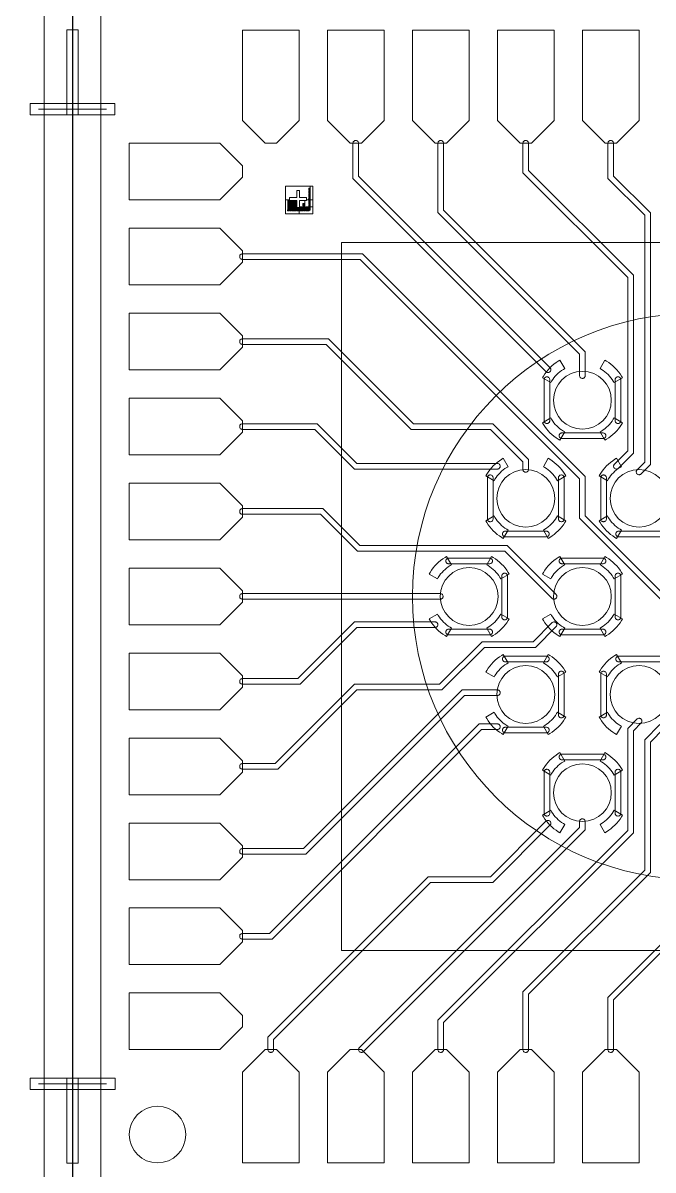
# Model space of a CAD drawing. Extents: x -17000 to 83000, y -71302 to 39000.
# Drawn here: x 43125 to 54247, y -32126 to -11875 of the extents above; entities that cross this region are included whole.
import ezdxf

# ---------------------------------------------------------------- set-up
doc = ezdxf.new("R2010")
doc.units = 0
doc.layers.get('0').update_dxf_attribs({"lineweight": 25, "true_color": 0xffffff})
for name, color, linetype, lineweight, true_color in [('Alighners', 3, 'Continuous', 5, 0x00ff00), ('Boundaries', 6, 'Continuous', 5, 0xff00ff), ('Central Electrodes', 5, 'Continuous', 5, 0x0000ff), ('Connectors', 4, 'Continuous', 5, 0x00ffff), ('Dicing', 1, 'Continuous', 25, 0xff0000), ('Reference Electrodes', 30, 'Continuous', 5, 0xff7f00)]:
    doc.layers.add(name, color=color, linetype=linetype, lineweight=lineweight, true_color=true_color)

# ---------------------------------------------------------------- blocks, each defined once
blk = doc.blocks.new('T_alignment')
at = {"layer": 'Alighners'}
for points in [[(-600, 700), (600, 700)], [(0, -600), (0, 600)]]:
    blk.add_lwpolyline(points, dxfattribs=at)
blk = doc.blocks.new('BIG_photolith_alignment1')
at = {"layer": 'Alighners'}
for points in [[(-225, -17.5), (-225, 225), (210, 225), (210, 190), (190, 190), (190, 185), (210, 185), (210, 180.5), (190, 180.5), (190, 175.5), (210, 175.5), (210, 171), (190, 171), (190, 166), (210, 166), (210, 161.5), (190, 161.5), (190, 156.5), (210, 156.5), (210, 152), (190, 152), (190, 147), (210, 147), (210, 142.5), (190, 142.5), (190, 137.5), (210, 137.5), (210, 133), (190, 133), (190, 128), (210, 128), (210, 123.5), (190, 123.5), (190, 118.5), (210, 118.5), (210, 114), (190, 114), (190, 109), (210, 109), (210, 104.5), (190, 104.5), (190, 99.5), (210, 99.5), (210, 95), (190, 95), (190, 90), (210, 90), (210, 85.5), (190, 85.5), (190, 80.5), (210, 80.5), (210, 76), (190, 76), (190, 71), (210, 71), (210, 66.5), (190, 66.5), (190, 61.5), (210, 61.5), (210, 57), (190, 57), (190, 52), (210, 52), (210, 47.5), (190, 47.5), (190, 42.5), (210, 42.5), (210, 38), (190, 38), (190, 33), (210, 33), (210, 28.5), (190, 28.5), (190, 23.5), (210, 23.5), (210, 19), (190, 19), (190, 14), (210, 14), (210, 9.5), (190, 9.5), (190, 4.5), (210, 4.5), (210, 0), (185, 0), (185, -5), (210, -5), (210, -9.5), (190, -9.5), (190, -14.5), (210, -14.5), (210, 225), (260, 225), (260, -17.5), (150, -17.5), (150, 25), (25, 25), (25, 150), (-25, 150), (-25, 25), (-150, 25), (-150, -17.5)], [(-225, -260), (-225, -17.5), (-185, -17.5), (-185, -190), (-190, -190), (-190, -210), (-185, -210), (-185, -17.5), (-175.5, -17.5), (-175.5, -190), (-180.5, -190), (-180.5, -210), (-175.5, -210), (-175.5, -17.5), (-166, -17.5), (-166, -190), (-171, -190), (-171, -210), (-166, -210), (-166, -17.5), (-156.5, -17.5), (-156.5, -190), (-161.5, -190), (-161.5, -210), (-156.5, -210), (-156.5, -17.5), (-150, -17.5), (-150, -25), (-147, -25), (-147, -190), (-152, -190), (-152, -210), (-147, -210), (-147, -25), (-137.5, -25), (-137.5, -190), (-142.5, -190), (-142.5, -210), (-137.5, -210), (-137.5, -25), (-128, -25), (-128, -190), (-133, -190), (-133, -210), (-128, -210), (-128, -25), (-118.5, -25), (-118.5, -190), (-123.5, -190), (-123.5, -210), (-118.5, -210), (-118.5, -25), (-109, -25), (-109, -190), (-114, -190), (-114, -210), (-109, -210), (-109, -25), (-99.5, -25), (-99.5, -190), (-104.5, -190), (-104.5, -210), (-99.5, -210), (-99.5, -25), (-90, -25), (-90, -190), (-95, -190), (-95, -210), (-90, -210), (-90, -25), (-80.5, -25), (-80.5, -190), (-85.5, -190), (-85.5, -210), (-80.5, -210), (-80.5, -25), (-71, -25), (-71, -190), (-76, -190), (-76, -210), (-71, -210), (-71, -25), (-61.5, -25), (-61.5, -190), (-66.5, -190), (-66.5, -210), (-61.5, -210), (-61.5, -25), (-52, -25), (-52, -190), (-57, -190), (-57, -210), (-52, -210), (-52, -25), (-42.5, -25), (-42.5, -190), (-47.5, -190), (-47.5, -210), (-42.5, -210), (-42.5, -25), (-33, -25), (-33, -190), (-38, -190), (-38, -210), (-33, -210), (-33, -25), (-25, -25), (-25, -150), (-23.5, -150), (-23.5, -190), (-28.5, -190), (-28.5, -210), (-23.5, -210), (-23.5, -150), (-14, -150), (-14, -190), (-19, -190), (-19, -210), (-14, -210), (-14, -150), (-4.5, -150), (-4.5, -190), (-9.5, -190), (-9.5, -210), (-4.5, -210), (-4.5, -150), (5, -150), (5, -185), (0, -185), (0, -210), (5, -210), (5, -150), (14.5, -150), (14.5, -190), (9.5, -190), (9.5, -210), (14.5, -210), (14.5, -150), (17.5, -150), (17.5, -260)], [(17.5, -260), (17.5, -150), (24, -150), (24, -190), (19, -190), (19, -210), (24, -210), (24, -150), (25, -150), (25, -138.75), (33.5, -138.75), (33.5, -190), (28.5, -190), (28.5, -210), (33.5, -210), (33.5, -138.75), (43, -138.75), (43, -190), (38, -190), (38, -210), (43, -210), (43, -138.75), (52.5, -138.75), (52.5, -190), (47.5, -190), (47.5, -210), (52.5, -210), (52.5, -138.75), (62, -138.75), (62, -190), (57, -190), (57, -210), (62, -210), (62, -138.75), (71.5, -138.75), (71.5, -190), (66.5, -190), (66.5, -210), (71.5, -210), (71.5, -138.75), (81, -138.75), (81, -190), (76, -190), (76, -210), (81, -210), (81, -138.75), (90.5, -138.75), (90.5, -190), (85.5, -190), (85.5, -210), (90.5, -210), (90.5, -138.75), (100, -138.75), (100, -190), (95, -190), (95, -210), (100, -210), (100, -138.75), (109.5, -138.75), (109.5, -190), (104.5, -190), (104.5, -210), (109.5, -210), (109.5, -138.75), (119, -138.75), (119, -190), (114, -190), (114, -210), (119, -210), (119, -138.75), (128.5, -138.75), (128.5, -190), (123.5, -190), (123.5, -210), (128.5, -210), (128.5, -138.75), (138, -138.75), (138, -190), (133, -190), (133, -210), (138, -210), (138, -138.75), (147.5, -138.75), (147.5, -190), (142.5, -190), (142.5, -210), (147.5, -210), (147.5, -138.75), (157, -138.75), (157, -190), (152, -190), (152, -210), (157, -210), (157, -138.75), (166.5, -138.75), (166.5, -190), (161.5, -190), (161.5, -210), (166.5, -210), (166.5, -138.75), (176, -138.75), (176, -190), (171, -190), (171, -210), (176, -210), (176, -138.75), (185.5, -138.75), (185.5, -190), (180.5, -190), (180.5, -210), (185.5, -210), (185.5, -138.75), (210, -138.75), (210, -142.5), (190, -142.5), (190, -147.5), (210, -147.5), (210, -152), (190, -152), (190, -157), (210, -157), (210, -161.5), (190, -161.5), (190, -166.5), (210, -166.5), (210, -171), (190, -171), (190, -176), (210, -176), (210, -180.5), (190, -180.5), (190, -185.5), (210, -185.5), (210, -190), (190, -190), (190, -210), (195, -210), (195, -195), (210, -195), (210, -138.75), (260, -138.75), (260, -260)], [(25, -138.75), (25, -25), (117.5, -25), (117.5, -77.5), (82.5, -77.5), (82.5, -122.5), (117.5, -122.5), (117.5, -25), (150, -25), (150, -17.5), (210, -17.5), (210, -19), (190, -19), (190, -24), (210, -24), (210, -28.5), (190, -28.5), (190, -33.5), (210, -33.5), (210, -38), (190, -38), (190, -43), (210, -43), (210, -47.5), (190, -47.5), (190, -52.5), (210, -52.5), (210, -57), (190, -57), (190, -62), (210, -62), (210, -66.5), (190, -66.5), (190, -71.5), (210, -71.5), (210, -76), (190, -76), (190, -81), (210, -81), (210, -85.5), (190, -85.5), (190, -90.5), (210, -90.5), (210, -95), (190, -95), (190, -100), (210, -100), (210, -104.5), (190, -104.5), (190, -109.5), (210, -109.5), (210, -114), (190, -114), (190, -119), (210, -119), (210, -123.5), (190, -123.5), (190, -128.5), (210, -128.5), (210, -133), (190, -133), (190, -138), (210, -138), (210, -17.5), (260, -17.5), (260, -138.75)], [(92.5, -117.5), (92.5, -110), (95, -112.5), (105, -112.5), (107.5, -110), (107.5, -90), (105, -87.5), (95, -87.5), (92.5, -90), (92.5, -117.5), (87.5, -112.5), (87.5, -87.5), (92.5, -82.5), (107.5, -82.5), (112.5, -87.5), (112.5, -112.5), (107.5, -117.5)]]:
    blk.add_lwpolyline(points, close=True, dxfattribs=at)

msp = doc.modelspace()

# ---------------------------------------------------------------- linework, layer by layer
at = {"layer": 'Alighners'}
for points in [[(43249.137, -13498.084), (43249.137, -13298.084), (43899.137, -13298.084), (43899.137, -11998.084), (44099.137, -11998.084), (44099.137, -13298.084), (44749.137, -13298.084), (44749.137, -13498.084)], [(43899.865, -32001.916), (43899.865, -30701.916), (43249.865, -30701.916), (43249.865, -30501.916), (44749.865, -30501.916), (44749.865, -30701.916), (44099.865, -30701.916), (44099.865, -32001.916)]]:
    msp.add_lwpolyline(points, close=True, dxfattribs=at)
for points in [[(43899.137, -11998.084), (43899.137, -13498.084)], [(44099.137, -11998.084), (43899.137, -11998.084)], [(44099.137, -13498.084), (44099.137, -11998.084)], [(44749.137, -13298.084), (43249.137, -13298.084)], [(43249.137, -13298.084), (43249.137, -13498.084)], [(44749.137, -13498.084), (44749.137, -13298.084)], [(43249.137, -13498.084), (44749.137, -13498.084)], [(43899.137, -13498.084), (44099.137, -13498.084)], [(43249.865, -30501.916), (43249.865, -30701.916)], [(44749.865, -30501.916), (43249.865, -30501.916)], [(44099.865, -30501.916), (43899.865, -30501.916)], [(43899.865, -30501.916), (43899.865, -32001.916)], [(44099.865, -32001.916), (44099.865, -30501.916)], [(44749.865, -30701.916), (44749.865, -30501.916)], [(43249.865, -30701.916), (44749.865, -30701.916)], [(43899.865, -32001.916), (44099.865, -32001.916)]]:
    msp.add_lwpolyline(points, dxfattribs=at)
at = {"layer": 'Boundaries'}
for points in [[(43500, -32500), (43500, -11500)], [(44500, -11500), (44500, -32500)], [(61250, -15750), (48750, -15750)], [(48750, -15750), (48750, -28250)], [(48750, -28250), (61250, -28250)]]:
    msp.add_lwpolyline(points, dxfattribs=at)
for centre, radius in [((33000, -11000), 50000), ((33000, -11000), 47500), ((55000, -22000), 5000)]:
    msp.add_circle(centre, radius, dxfattribs=at)
at = {"layer": 'Central Electrodes'}
for points in [[(47400, -14000), (47000, -13600), (47000, -12000), (48000, -12000), (48000, -13600), (47600, -14000)], [(48900, -14000), (48500, -13600), (48500, -12000), (49500, -12000), (49500, -13600), (49100, -14000)], [(50400, -14000), (50000, -13600), (50000, -12000), (51000, -12000), (51000, -13600), (50600, -14000)], [(51900, -14000), (51500, -13600), (51500, -12000), (52500, -12000), (52500, -13600), (52100, -14000)], [(53400, -14000), (53000, -13600), (53000, -12000), (54000, -12000), (54000, -13600), (53600, -14000)], [(45000, -15000), (45000, -14000), (46600, -14000), (47000, -14400), (47000, -14600), (46600, -15000)], [(45000, -16500), (45000, -15500), (46600, -15500), (47000, -15900), (47000, -16100), (46600, -16500)], [(45000, -18000), (45000, -17000), (46600, -17000), (47000, -17400), (47000, -17600), (46600, -18000)], [(45000, -19500), (45000, -18500), (46600, -18500), (47000, -18900), (47000, -19100), (46600, -19500)], [(45000, -21000), (45000, -20000), (46600, -20000), (47000, -20400), (47000, -20600), (46600, -21000)], [(45000, -22500), (45000, -21500), (46600, -21500), (47000, -21900), (47000, -22100), (46600, -22500)], [(45000, -24000), (45000, -23000), (46600, -23000), (47000, -23400), (47000, -23600), (46600, -24000)], [(45000, -25500), (45000, -24500), (46600, -24500), (47000, -24900), (47000, -25100), (46600, -25500)], [(45000, -27000), (45000, -26000), (46600, -26000), (47000, -26400), (47000, -26600), (46600, -27000)], [(45000, -28500), (45000, -27500), (46600, -27500), (47000, -27900), (47000, -28100), (46600, -28500)], [(45000, -30000), (45000, -29000), (46600, -29000), (47000, -29400), (47000, -29600), (46600, -30000)], [(47000, -32000), (47000, -30400), (47400, -30000), (47600, -30000), (48000, -30400), (48000, -32000)], [(48500, -32000), (48500, -30400), (48900, -30000), (49100, -30000), (49500, -30400), (49500, -32000)], [(50000, -32000), (50000, -30400), (50400, -30000), (50600, -30000), (51000, -30400), (51000, -32000)], [(51500, -32000), (51500, -30400), (51900, -30000), (52100, -30000), (52500, -30400), (52500, -32000)], [(53000, -32000), (53000, -30400), (53400, -30000), (53600, -30000), (54000, -30400), (54000, -32000)]]:
    msp.add_lwpolyline(points, close=True, dxfattribs=at)
for centre, radius in [((53000, -18535.898), 510.252), ((52000, -20267.949), 510.252), ((54000, -20267.949), 510.252), ((51000, -22000), 510.252), ((53000, -22000), 510.252), ((52000, -23732.051), 510.252), ((54000, -23732.051), 510.252), ((53000, -25464.101), 510.252), ((45500, -31500), 500)]:
    msp.add_circle(centre, radius, dxfattribs=at)
at = {"layer": 'Connectors'}
for points in [[(52399.56, -18047.188), (52389.711, -18047.184), (52380.052, -18045.259), (52370.954, -18041.487), (52362.766, -18036.012), (48950, -14620.7), (48950, -13995.075), (48951.921, -13985.416), (48955.691, -13976.316), (48961.162, -13968.127), (48968.127, -13961.162), (48976.316, -13955.691), (48985.416, -13951.921), (48995.075, -13950), (49004.925, -13950), (49014.584, -13951.921), (49023.684, -13955.691), (49031.873, -13961.162), (49038.838, -13968.127), (49044.309, -13976.316), (49048.079, -13985.416), (49050, -13995.075), (49050, -14579.3), (52433.503, -17965.327), (52438.972, -17973.519), (52442.738, -17982.619), (52444.656, -17992.28), (52444.652, -18002.129), (52442.727, -18011.788), (52438.955, -18020.886), (52433.48, -18029.074), (52426.513, -18036.035), (52418.321, -18041.504), (52409.221, -18045.27)], [(52995.075, -18150), (52985.416, -18148.079), (52976.316, -18144.309), (52968.127, -18138.838), (52961.162, -18131.873), (52955.691, -18123.684), (52951.921, -18114.584), (52950, -18104.925), (52950, -17720.71), (50450, -15220.71), (50450, -13995.075), (50451.921, -13985.416), (50455.691, -13976.316), (50461.162, -13968.127), (50468.127, -13961.162), (50476.316, -13955.691), (50485.416, -13951.921), (50495.075, -13950), (50504.925, -13950), (50514.584, -13951.921), (50523.684, -13955.691), (50531.873, -13961.162), (50538.838, -13968.127), (50544.309, -13976.316), (50548.079, -13985.416), (50550, -13995.075), (50550, -15179.29), (53050, -17679.29), (53050, -18104.925), (53048.079, -18114.584), (53044.309, -18123.684), (53038.838, -18131.873), (53031.873, -18138.838), (53023.684, -18144.309), (53014.584, -18148.079), (53004.925, -18150)], [(53595.075, -19750), (53585.415, -19748.078), (53576.316, -19744.309), (53568.127, -19738.838), (53561.162, -19731.873), (53555.691, -19723.684), (53551.922, -19714.585), (53550, -19704.925), (53550, -19695.076), (53551.922, -19685.416), (53555.691, -19676.316), (53561.163, -19668.127), (53800, -19429.29), (53800, -16370.71), (51950, -14520.71), (51950, -13995.075), (51951.921, -13985.416), (51955.691, -13976.316), (51961.162, -13968.127), (51968.127, -13961.162), (51976.316, -13955.691), (51985.416, -13951.921), (51995.075, -13950), (52004.925, -13950), (52014.584, -13951.921), (52023.684, -13955.691), (52031.873, -13961.162), (52038.838, -13968.127), (52044.309, -13976.316), (52048.079, -13985.416), (52050, -13995.075), (52050, -14479.29), (53900, -16329.29), (53900, -19470.71), (53631.873, -19738.837), (53623.684, -19744.309), (53614.584, -19748.078), (53604.924, -19750)], [(53995.075, -19850), (53985.415, -19848.078), (53976.316, -19844.309), (53968.127, -19838.838), (53961.162, -19831.873), (53955.691, -19823.684), (53951.922, -19814.585), (53950, -19804.925), (53950, -19795.076), (53951.922, -19785.416), (53955.691, -19776.316), (53961.163, -19768.127), (54100, -19629.29), (54100, -15270.71), (53450, -14620.71), (53450, -13995.075), (53451.921, -13985.416), (53455.691, -13976.316), (53461.162, -13968.127), (53468.127, -13961.162), (53476.316, -13955.691), (53485.416, -13951.921), (53495.075, -13950), (53504.925, -13950), (53514.584, -13951.921), (53523.684, -13955.691), (53531.873, -13961.162), (53538.838, -13968.127), (53544.309, -13976.316), (53548.079, -13985.416), (53550, -13995.075), (53550, -14579.29), (54200, -15229.29), (54200, -19670.71), (54031.873, -19838.837), (54023.684, -19844.309), (54014.584, -19848.078), (54004.924, -19850)], [(51995.075, -19807.697), (51985.416, -19805.776), (51976.316, -19802.006), (51968.127, -19796.535), (51961.162, -19789.57), (51955.691, -19781.381), (51951.921, -19772.281), (51950, -19762.622), (51950, -19620.71), (51379.29, -19050), (49979.29, -19050), (48479.29, -17550), (46995.075, -17550), (46985.416, -17548.079), (46976.316, -17544.309), (46968.127, -17538.838), (46961.162, -17531.873), (46955.691, -17523.684), (46951.921, -17514.584), (46950, -17504.925), (46950, -17495.075), (46951.921, -17485.416), (46955.691, -17476.316), (46961.162, -17468.127), (46968.127, -17461.162), (46976.316, -17455.691), (46985.416, -17451.921), (46995.075, -17450), (48520.71, -17450), (50020.71, -18950), (51420.71, -18950), (52050, -19579.29), (52050, -19762.622), (52048.079, -19772.281), (52044.309, -19781.381), (52038.838, -19789.57), (52031.873, -19796.535), (52023.684, -19802.006), (52014.584, -19805.776), (52004.925, -19807.697)], [(52367.207, -18948.398), (52357.548, -18946.477), (52348.448, -18942.707), (52340.259, -18937.236), (52333.294, -18930.271), (52327.823, -18922.082), (52324.053, -18912.982), (52322.132, -18903.323), (52322.132, -18168.473), (52324.053, -18158.814), (52327.823, -18149.714), (52333.294, -18141.525), (52340.259, -18134.56), (52348.448, -18129.089), (52357.548, -18125.319), (52367.207, -18123.398), (52377.057, -18123.398), (52386.716, -18125.319), (52395.816, -18129.089), (52404.005, -18134.56), (52410.97, -18141.525), (52416.441, -18149.714), (52420.211, -18158.814), (52422.132, -18168.473), (52422.132, -18903.323), (52420.211, -18912.982), (52416.441, -18922.082), (52410.97, -18930.271), (52404.005, -18937.236), (52395.816, -18942.707), (52386.716, -18946.477), (52377.057, -18948.398)], [(53622.943, -18948.398), (53613.284, -18946.477), (53604.184, -18942.707), (53595.995, -18937.236), (53589.03, -18930.271), (53583.559, -18922.082), (53579.789, -18912.982), (53577.868, -18903.323), (53577.868, -18168.473), (53579.789, -18158.814), (53583.559, -18149.714), (53589.03, -18141.525), (53595.995, -18134.56), (53604.184, -18129.089), (53613.284, -18125.319), (53622.943, -18123.398), (53632.793, -18123.398), (53642.452, -18125.319), (53651.552, -18129.089), (53659.741, -18134.56), (53666.706, -18141.525), (53672.177, -18149.714), (53675.947, -18158.814), (53677.868, -18168.473), (53677.868, -18903.323), (53675.947, -18912.982), (53672.177, -18922.082), (53666.706, -18930.271), (53659.741, -18937.236), (53651.552, -18942.707), (53642.452, -18946.477), (53632.793, -18948.398)], [(48979.29, -19750), (48279.29, -19050), (46995.075, -19050), (46985.416, -19048.079), (46976.316, -19044.309), (46968.127, -19038.838), (46961.162, -19031.873), (46955.691, -19023.684), (46951.921, -19014.584), (46950, -19004.925), (46950, -18995.075), (46951.921, -18985.416), (46955.691, -18976.316), (46961.162, -18968.127), (46968.127, -18961.162), (46976.316, -18955.691), (46985.416, -18951.921), (46995.075, -18950), (48320.71, -18950), (49020.71, -19650), (51504.925, -19650), (51514.584, -19651.921), (51523.684, -19655.691), (51531.873, -19661.162), (51538.838, -19668.127), (51544.309, -19676.316), (51548.079, -19685.416), (51550, -19695.075), (51550, -19704.925), (51548.079, -19714.584), (51544.309, -19723.684), (51538.838, -19731.873), (51531.873, -19738.838), (51523.684, -19744.309), (51514.584, -19748.079), (51504.925, -19750)], [(52632.575, -19213.767), (52622.916, -19211.846), (52613.816, -19208.076), (52605.627, -19202.605), (52598.662, -19195.64), (52593.191, -19187.451), (52589.421, -19178.351), (52587.5, -19168.692), (52587.5, -19158.842), (52589.421, -19149.183), (52593.191, -19140.083), (52598.662, -19131.894), (52605.627, -19124.929), (52613.816, -19119.458), (52622.916, -19115.688), (52632.575, -19113.767), (53367.425, -19113.767), (53377.084, -19115.688), (53386.184, -19119.458), (53394.373, -19124.929), (53401.338, -19131.894), (53406.809, -19140.083), (53410.579, -19149.183), (53412.5, -19158.842), (53412.5, -19168.692), (53410.579, -19178.351), (53406.809, -19187.451), (53401.338, -19195.64), (53394.373, -19202.605), (53386.184, -19208.076), (53377.084, -19211.846), (53367.425, -19213.767)], [(51367.207, -20680.449), (51357.548, -20678.528), (51348.448, -20674.758), (51340.259, -20669.287), (51333.294, -20662.322), (51327.823, -20654.133), (51324.053, -20645.033), (51322.132, -20635.374), (51322.132, -19900.524), (51324.053, -19890.865), (51327.823, -19881.765), (51333.294, -19873.576), (51340.259, -19866.611), (51348.448, -19861.14), (51357.548, -19857.37), (51367.207, -19855.449), (51377.057, -19855.449), (51386.716, -19857.37), (51395.816, -19861.14), (51404.005, -19866.611), (51410.97, -19873.576), (51416.441, -19881.765), (51420.211, -19890.865), (51422.132, -19900.524), (51422.132, -20635.374), (51420.211, -20645.033), (51416.441, -20654.133), (51410.97, -20662.322), (51404.005, -20669.287), (51395.816, -20674.758), (51386.716, -20678.528), (51377.057, -20680.449)], [(52622.943, -20680.449), (52613.284, -20678.528), (52604.184, -20674.758), (52595.995, -20669.287), (52589.03, -20662.322), (52583.559, -20654.133), (52579.789, -20645.033), (52577.868, -20635.374), (52577.868, -19900.524), (52579.789, -19890.865), (52583.559, -19881.765), (52589.03, -19873.576), (52595.995, -19866.611), (52604.184, -19861.14), (52613.284, -19857.37), (52622.943, -19855.449), (52632.793, -19855.449), (52642.452, -19857.37), (52651.552, -19861.14), (52659.741, -19866.611), (52666.706, -19873.576), (52672.177, -19881.765), (52675.947, -19890.865), (52677.868, -19900.524), (52677.868, -20635.374), (52675.947, -20645.033), (52672.177, -20654.133), (52666.706, -20662.322), (52659.741, -20669.287), (52651.552, -20674.758), (52642.452, -20678.528), (52632.793, -20680.449)], [(53367.207, -20680.449), (53357.548, -20678.528), (53348.448, -20674.758), (53340.259, -20669.287), (53333.294, -20662.322), (53327.823, -20654.133), (53324.053, -20645.033), (53322.132, -20635.374), (53322.132, -19900.524), (53324.053, -19890.865), (53327.823, -19881.765), (53333.294, -19873.576), (53340.259, -19866.611), (53348.448, -19861.14), (53357.548, -19857.37), (53367.207, -19855.449), (53377.057, -19855.449), (53386.716, -19857.37), (53395.816, -19861.14), (53404.005, -19866.611), (53410.97, -19873.576), (53416.441, -19881.765), (53420.211, -19890.865), (53422.132, -19900.524), (53422.132, -20635.374), (53420.211, -20645.033), (53416.441, -20654.133), (53410.97, -20662.322), (53404.005, -20669.287), (53395.816, -20674.758), (53386.716, -20678.528), (53377.057, -20680.449)], [(52495.076, -22050), (52485.416, -22048.078), (52476.316, -22044.309), (52468.127, -22038.837), (51629.29, -21200), (49029.29, -21200), (48379.29, -20550), (46995.075, -20550), (46985.416, -20548.079), (46976.316, -20544.309), (46968.127, -20538.838), (46961.162, -20531.873), (46955.691, -20523.684), (46951.921, -20514.584), (46950, -20504.925), (46950, -20495.075), (46951.921, -20485.416), (46955.691, -20476.316), (46961.162, -20468.127), (46968.127, -20461.162), (46976.316, -20455.691), (46985.416, -20451.921), (46995.075, -20450), (48420.71, -20450), (49070.71, -21100), (51670.71, -21100), (52538.837, -21968.127), (52544.309, -21976.316), (52548.078, -21985.416), (52550, -21995.076), (52550, -22004.925), (52548.078, -22014.585), (52544.309, -22023.684), (52538.838, -22031.873), (52531.873, -22038.838), (52523.684, -22044.309), (52514.585, -22048.078), (52504.925, -22050)], [(51632.575, -20945.818), (51622.916, -20943.897), (51613.816, -20940.127), (51605.627, -20934.656), (51598.662, -20927.691), (51593.191, -20919.502), (51589.421, -20910.402), (51587.5, -20900.743), (51587.5, -20890.893), (51589.421, -20881.234), (51593.191, -20872.134), (51598.662, -20863.945), (51605.627, -20856.98), (51613.816, -20851.509), (51622.916, -20847.739), (51632.575, -20845.818), (52367.425, -20845.818), (52377.084, -20847.739), (52386.184, -20851.509), (52394.373, -20856.98), (52401.338, -20863.945), (52406.809, -20872.134), (52410.579, -20881.234), (52412.5, -20890.893), (52412.5, -20900.743), (52410.579, -20910.402), (52406.809, -20919.502), (52401.338, -20927.691), (52394.373, -20934.656), (52386.184, -20940.127), (52377.084, -20943.897), (52367.425, -20945.818)], [(50632.575, -21422.132), (50622.916, -21420.211), (50613.816, -21416.441), (50605.627, -21410.97), (50598.662, -21404.005), (50593.191, -21395.816), (50589.421, -21386.716), (50587.5, -21377.057), (50587.5, -21367.207), (50589.421, -21357.548), (50593.191, -21348.448), (50598.662, -21340.259), (50605.627, -21333.294), (50613.816, -21327.823), (50622.916, -21324.053), (50632.575, -21322.132), (51367.425, -21322.132), (51377.084, -21324.053), (51386.184, -21327.823), (51394.373, -21333.294), (51401.338, -21340.259), (51406.809, -21348.448), (51410.579, -21357.548), (51412.5, -21367.207), (51412.5, -21377.057), (51410.579, -21386.716), (51406.809, -21395.816), (51401.338, -21404.005), (51394.373, -21410.97), (51386.184, -21416.441), (51377.084, -21420.211), (51367.425, -21422.132)], [(52632.575, -21422.132), (52622.916, -21420.211), (52613.816, -21416.441), (52605.627, -21410.97), (52598.662, -21404.005), (52593.191, -21395.816), (52589.421, -21386.716), (52587.5, -21377.057), (52587.5, -21367.207), (52589.421, -21357.548), (52593.191, -21348.448), (52598.662, -21340.259), (52605.627, -21333.294), (52613.816, -21327.823), (52622.916, -21324.053), (52632.575, -21322.132), (53367.425, -21322.132), (53377.084, -21324.053), (53386.184, -21327.823), (53394.373, -21333.294), (53401.338, -21340.259), (53406.809, -21348.448), (53410.579, -21357.548), (53412.5, -21367.207), (53412.5, -21377.057), (53410.579, -21386.716), (53406.809, -21395.816), (53401.338, -21404.005), (53394.373, -21410.97), (53386.184, -21416.441), (53377.084, -21420.211), (53367.425, -21422.132)], [(51622.943, -22412.5), (51613.284, -22410.579), (51604.184, -22406.809), (51595.995, -22401.338), (51589.03, -22394.373), (51583.559, -22386.184), (51579.789, -22377.084), (51577.868, -22367.425), (51577.868, -21632.575), (51579.789, -21622.916), (51583.559, -21613.816), (51589.03, -21605.627), (51595.995, -21598.662), (51604.184, -21593.191), (51613.284, -21589.421), (51622.943, -21587.5), (51632.793, -21587.5), (51642.452, -21589.421), (51651.552, -21593.191), (51659.741, -21598.662), (51666.706, -21605.627), (51672.177, -21613.816), (51675.947, -21622.916), (51677.868, -21632.575), (51677.868, -22367.425), (51675.947, -22377.084), (51672.177, -22386.184), (51666.706, -22394.373), (51659.741, -22401.338), (51651.552, -22406.809), (51642.452, -22410.579), (51632.793, -22412.5)], [(53622.943, -22412.5), (53613.284, -22410.579), (53604.184, -22406.809), (53595.995, -22401.338), (53589.03, -22394.373), (53583.559, -22386.184), (53579.789, -22377.084), (53577.868, -22367.425), (53577.868, -21632.575), (53579.789, -21622.916), (53583.559, -21613.816), (53589.03, -21605.627), (53595.995, -21598.662), (53604.184, -21593.191), (53613.284, -21589.421), (53622.943, -21587.5), (53632.793, -21587.5), (53642.452, -21589.421), (53651.552, -21593.191), (53659.741, -21598.662), (53666.706, -21605.627), (53672.177, -21613.816), (53675.947, -21622.916), (53677.868, -21632.575), (53677.868, -22367.425), (53675.947, -22377.084), (53672.177, -22386.184), (53666.706, -22394.373), (53659.741, -22401.338), (53651.552, -22406.809), (53642.452, -22410.579), (53632.793, -22412.5)], [(46995.075, -22050), (46985.416, -22048.079), (46976.316, -22044.309), (46968.127, -22038.838), (46961.162, -22031.873), (46955.691, -22023.684), (46951.921, -22014.584), (46950, -22004.925), (46950, -21995.075), (46951.921, -21985.416), (46955.691, -21976.316), (46961.162, -21968.127), (46968.127, -21961.162), (46976.316, -21955.691), (46985.416, -21951.921), (46995.075, -21950), (50494.673, -21950), (50504.332, -21951.921), (50513.432, -21955.691), (50521.621, -21961.162), (50528.586, -21968.127), (50534.057, -21976.316), (50537.827, -21985.416), (50539.748, -21995.075), (50539.748, -22004.925), (50537.827, -22014.584), (50534.057, -22023.684), (50528.586, -22031.873), (50521.621, -22038.838), (50513.432, -22044.309), (50504.332, -22048.079), (50494.673, -22050)], [(46995.075, -23550), (46985.416, -23548.079), (46976.316, -23544.309), (46968.127, -23538.838), (46961.162, -23531.873), (46955.691, -23523.684), (46951.921, -23514.584), (46950, -23504.925), (46950, -23495.075), (46951.921, -23485.416), (46955.691, -23476.316), (46961.162, -23468.127), (46968.127, -23461.162), (46976.316, -23455.691), (46985.416, -23451.921), (46995.075, -23450), (47979.29, -23450), (48979.29, -22450), (50404.925, -22450), (50414.584, -22451.921), (50423.684, -22455.691), (50431.873, -22461.162), (50438.838, -22468.127), (50444.309, -22476.316), (50448.079, -22485.416), (50450, -22495.075), (50450, -22504.925), (50448.079, -22514.584), (50444.309, -22523.684), (50438.838, -22531.873), (50431.873, -22538.838), (50423.684, -22544.309), (50414.584, -22548.079), (50404.925, -22550), (49020.71, -22550), (48020.71, -23550)], [(46995.075, -25050), (46985.416, -25048.079), (46976.316, -25044.309), (46968.127, -25038.838), (46961.162, -25031.873), (46955.691, -25023.684), (46951.921, -25014.584), (46950, -25004.925), (46950, -24995.075), (46951.921, -24985.416), (46955.691, -24976.316), (46961.162, -24968.127), (46968.127, -24961.162), (46976.316, -24955.691), (46985.416, -24951.921), (46995.075, -24950), (47579.29, -24950), (48979.29, -23550), (50479.29, -23550), (51229.29, -22800), (52129.29, -22800), (52468.127, -22461.163), (52476.316, -22455.691), (52485.416, -22451.922), (52495.076, -22450), (52504.925, -22450), (52514.585, -22451.922), (52523.684, -22455.691), (52531.873, -22461.162), (52538.838, -22468.127), (52544.309, -22476.316), (52548.078, -22485.415), (52550, -22495.075), (52550, -22504.924), (52548.078, -22514.584), (52544.309, -22523.684), (52538.837, -22531.873), (52170.71, -22900), (51270.71, -22900), (50520.71, -23650), (49020.71, -23650), (47620.71, -25050)], [(50632.575, -22677.868), (50622.916, -22675.947), (50613.816, -22672.177), (50605.627, -22666.706), (50598.662, -22659.741), (50593.191, -22651.552), (50589.421, -22642.452), (50587.5, -22632.793), (50587.5, -22622.943), (50589.421, -22613.284), (50593.191, -22604.184), (50598.662, -22595.995), (50605.627, -22589.03), (50613.816, -22583.559), (50622.916, -22579.789), (50632.575, -22577.868), (51367.425, -22577.868), (51377.084, -22579.789), (51386.184, -22583.559), (51394.373, -22589.03), (51401.338, -22595.995), (51406.809, -22604.184), (51410.579, -22613.284), (51412.5, -22622.943), (51412.5, -22632.793), (51410.579, -22642.452), (51406.809, -22651.552), (51401.338, -22659.741), (51394.373, -22666.706), (51386.184, -22672.177), (51377.084, -22675.947), (51367.425, -22677.868)], [(52632.575, -22677.868), (52622.916, -22675.947), (52613.816, -22672.177), (52605.627, -22666.706), (52598.662, -22659.741), (52593.191, -22651.552), (52589.421, -22642.452), (52587.5, -22632.793), (52587.5, -22622.943), (52589.421, -22613.284), (52593.191, -22604.184), (52598.662, -22595.995), (52605.627, -22589.03), (52613.816, -22583.559), (52622.916, -22579.789), (52632.575, -22577.868), (53367.425, -22577.868), (53377.084, -22579.789), (53386.184, -22583.559), (53394.373, -22589.03), (53401.338, -22595.995), (53406.809, -22604.184), (53410.579, -22613.284), (53412.5, -22622.943), (53412.5, -22632.793), (53410.579, -22642.452), (53406.809, -22651.552), (53401.338, -22659.741), (53394.373, -22666.706), (53386.184, -22672.177), (53377.084, -22675.947), (53367.425, -22677.868)], [(51632.575, -23154.182), (51622.916, -23152.261), (51613.816, -23148.491), (51605.627, -23143.02), (51598.662, -23136.055), (51593.191, -23127.866), (51589.421, -23118.766), (51587.5, -23109.107), (51587.5, -23099.257), (51589.421, -23089.598), (51593.191, -23080.498), (51598.662, -23072.309), (51605.627, -23065.344), (51613.816, -23059.873), (51622.916, -23056.103), (51632.575, -23054.182), (52367.425, -23054.182), (52377.084, -23056.103), (52386.184, -23059.873), (52394.373, -23065.344), (52401.338, -23072.309), (52406.809, -23080.498), (52410.579, -23089.598), (52412.5, -23099.257), (52412.5, -23109.107), (52410.579, -23118.766), (52406.809, -23127.866), (52401.338, -23136.055), (52394.373, -23143.02), (52386.184, -23148.491), (52377.084, -23152.261), (52367.425, -23154.182)], [(52622.943, -24144.551), (52613.284, -24142.63), (52604.184, -24138.86), (52595.995, -24133.389), (52589.03, -24126.424), (52583.559, -24118.235), (52579.789, -24109.135), (52577.868, -24099.476), (52577.868, -23364.626), (52579.789, -23354.967), (52583.559, -23345.867), (52589.03, -23337.678), (52595.995, -23330.713), (52604.184, -23325.242), (52613.284, -23321.472), (52622.943, -23319.551), (52632.793, -23319.551), (52642.452, -23321.472), (52651.552, -23325.242), (52659.741, -23330.713), (52666.706, -23337.678), (52672.177, -23345.867), (52675.947, -23354.967), (52677.868, -23364.626), (52677.868, -24099.476), (52675.947, -24109.135), (52672.177, -24118.235), (52666.706, -24126.424), (52659.741, -24133.389), (52651.552, -24138.86), (52642.452, -24142.63), (52632.793, -24144.551)], [(53367.207, -24144.551), (53357.548, -24142.63), (53348.448, -24138.86), (53340.259, -24133.389), (53333.294, -24126.424), (53327.823, -24118.235), (53324.053, -24109.135), (53322.132, -24099.476), (53322.132, -23364.626), (53324.053, -23354.967), (53327.823, -23345.867), (53333.294, -23337.678), (53340.259, -23330.713), (53348.448, -23325.242), (53357.548, -23321.472), (53367.207, -23319.551), (53377.057, -23319.551), (53386.716, -23321.472), (53395.816, -23325.242), (53404.005, -23330.713), (53410.97, -23337.678), (53416.441, -23345.867), (53420.211, -23354.967), (53422.132, -23364.626), (53422.132, -24099.476), (53420.211, -24109.135), (53416.441, -24118.235), (53410.97, -24126.424), (53404.005, -24133.389), (53395.816, -24138.86), (53386.716, -24142.63), (53377.057, -24144.551)], [(46995.075, -26550), (46985.416, -26548.079), (46976.316, -26544.309), (46968.127, -26538.838), (46961.162, -26531.873), (46955.691, -26523.684), (46951.921, -26514.584), (46950, -26504.925), (46950, -26495.075), (46951.921, -26485.416), (46955.691, -26476.316), (46961.162, -26468.127), (46968.127, -26461.162), (46976.316, -26455.691), (46985.416, -26451.921), (46995.075, -26450), (48079.29, -26450), (50879.29, -23650), (51504.925, -23650), (51514.584, -23651.921), (51523.684, -23655.691), (51531.873, -23661.162), (51538.838, -23668.127), (51544.309, -23676.316), (51548.079, -23685.416), (51550, -23695.075), (51550, -23704.925), (51548.079, -23714.584), (51544.309, -23723.684), (51538.838, -23731.873), (51531.873, -23738.838), (51523.684, -23744.309), (51514.584, -23748.079), (51504.925, -23750), (50920.71, -23750), (48120.71, -26550)], [(46995.075, -28050), (46985.416, -28048.079), (46976.316, -28044.309), (46968.127, -28038.838), (46961.162, -28031.873), (46955.691, -28023.684), (46951.921, -28014.584), (46950, -28004.925), (46950, -27995.075), (46951.921, -27985.416), (46955.691, -27976.316), (46961.162, -27968.127), (46968.127, -27961.162), (46976.316, -27955.691), (46985.416, -27951.921), (46995.075, -27950), (47479.29, -27950), (51179.29, -24250), (51504.925, -24250), (51514.584, -24251.921), (51523.684, -24255.691), (51531.873, -24261.162), (51538.838, -24268.127), (51544.309, -24276.316), (51548.079, -24285.416), (51550, -24295.075), (51550, -24304.925), (51548.079, -24314.584), (51544.309, -24323.684), (51538.838, -24331.873), (51531.873, -24338.838), (51523.684, -24344.309), (51514.584, -24348.079), (51504.925, -24350), (51220.71, -24350), (47520.71, -28050)], [(50495.075, -30050), (50485.416, -30048.079), (50476.316, -30044.309), (50468.127, -30038.838), (50461.162, -30031.873), (50455.691, -30023.684), (50451.921, -30014.584), (50450, -30004.925), (50450, -29479.29), (53800, -26129.29), (53800, -24329.29), (53968.127, -24161.163), (53976.316, -24155.691), (53985.416, -24151.922), (53995.076, -24150), (54004.925, -24150), (54014.585, -24151.922), (54023.684, -24155.691), (54031.873, -24161.162), (54038.838, -24168.127), (54044.309, -24176.316), (54048.078, -24185.415), (54050, -24195.075), (54050, -24204.924), (54048.078, -24214.584), (54044.309, -24223.684), (54038.837, -24231.873), (53900, -24370.71), (53900, -26170.71), (50550, -29520.71), (50550, -30004.925), (50548.079, -30014.584), (50544.309, -30023.684), (50538.838, -30031.873), (50531.873, -30038.838), (50523.684, -30044.309), (50514.584, -30048.079), (50504.925, -30050)], [(51632.575, -24409.919), (51622.916, -24407.998), (51613.816, -24404.228), (51605.627, -24398.757), (51598.662, -24391.792), (51593.191, -24383.603), (51589.421, -24374.503), (51587.5, -24364.844), (51587.5, -24354.994), (51589.421, -24345.335), (51593.191, -24336.235), (51598.662, -24328.046), (51605.627, -24321.081), (51613.816, -24315.61), (51622.916, -24311.84), (51632.575, -24309.919), (52367.425, -24309.919), (52377.084, -24311.84), (52386.184, -24315.61), (52394.373, -24321.081), (52401.338, -24328.046), (52406.809, -24336.235), (52410.579, -24345.335), (52412.5, -24354.994), (52412.5, -24364.844), (52410.579, -24374.503), (52406.809, -24383.603), (52401.338, -24391.792), (52394.373, -24398.757), (52386.184, -24404.228), (52377.084, -24407.998), (52367.425, -24409.919)], [(52632.575, -24886.233), (52622.916, -24884.312), (52613.816, -24880.542), (52605.627, -24875.071), (52598.662, -24868.106), (52593.191, -24859.917), (52589.421, -24850.817), (52587.5, -24841.158), (52587.5, -24831.308), (52589.421, -24821.649), (52593.191, -24812.549), (52598.662, -24804.36), (52605.627, -24797.395), (52613.816, -24791.924), (52622.916, -24788.154), (52632.575, -24786.233), (53367.425, -24786.233), (53377.084, -24788.154), (53386.184, -24791.924), (53394.373, -24797.395), (53401.338, -24804.36), (53406.809, -24812.549), (53410.579, -24821.649), (53412.5, -24831.308), (53412.5, -24841.158), (53410.579, -24850.817), (53406.809, -24859.917), (53401.338, -24868.106), (53394.373, -24875.071), (53386.184, -24880.542), (53377.084, -24884.312), (53367.425, -24886.233)], [(52367.207, -25876.602), (52357.548, -25874.681), (52348.448, -25870.911), (52340.259, -25865.44), (52333.294, -25858.475), (52327.823, -25850.286), (52324.053, -25841.186), (52322.132, -25831.527), (52322.132, -25096.677), (52324.053, -25087.018), (52327.823, -25077.918), (52333.294, -25069.729), (52340.259, -25062.764), (52348.448, -25057.293), (52357.548, -25053.523), (52367.207, -25051.602), (52377.057, -25051.602), (52386.716, -25053.523), (52395.816, -25057.293), (52404.005, -25062.764), (52410.97, -25069.729), (52416.441, -25077.918), (52420.211, -25087.018), (52422.132, -25096.677), (52422.132, -25831.527), (52420.211, -25841.186), (52416.441, -25850.286), (52410.97, -25858.475), (52404.005, -25865.44), (52395.816, -25870.911), (52386.716, -25874.681), (52377.057, -25876.602)], [(53622.943, -25876.602), (53613.284, -25874.681), (53604.184, -25870.911), (53595.995, -25865.44), (53589.03, -25858.475), (53583.559, -25850.286), (53579.789, -25841.186), (53577.868, -25831.527), (53577.868, -25096.677), (53579.789, -25087.018), (53583.559, -25077.918), (53589.03, -25069.729), (53595.995, -25062.764), (53604.184, -25057.293), (53613.284, -25053.523), (53622.943, -25051.602), (53632.793, -25051.602), (53642.452, -25053.523), (53651.552, -25057.293), (53659.741, -25062.764), (53666.706, -25069.729), (53672.177, -25077.918), (53675.947, -25087.018), (53677.868, -25096.677), (53677.868, -25831.527), (53675.947, -25841.186), (53672.177, -25850.286), (53666.706, -25858.475), (53659.741, -25865.44), (53651.552, -25870.911), (53642.452, -25874.681), (53632.793, -25876.602)], [(47495.075, -30050), (47485.416, -30048.079), (47476.316, -30044.309), (47468.127, -30038.838), (47461.162, -30031.873), (47455.691, -30023.684), (47451.921, -30014.584), (47450, -30004.925), (47450, -29779.29), (50279.29, -26950), (51379.252, -26950), (52362.732, -25964.017), (52370.914, -25958.535), (52380.008, -25954.754), (52389.666, -25952.82), (52399.515, -25952.808), (52409.177, -25954.717), (52418.282, -25958.475), (52426.478, -25963.936), (52433.451, -25970.892), (52438.933, -25979.074), (52442.714, -25988.168), (52444.648, -25997.826), (52444.66, -26007.675), (52442.751, -26017.337), (52438.993, -26026.442), (52433.532, -26034.638), (51420.748, -27050), (50320.71, -27050), (47550, -29820.71), (47550, -30004.925), (47548.079, -30014.584), (47544.309, -30023.684), (47538.838, -30031.873), (47531.873, -30038.838), (47523.684, -30044.309), (47514.584, -30048.079), (47504.925, -30050)], [(49095.075, -30050), (49085.415, -30048.078), (49076.316, -30044.309), (49068.127, -30038.838), (49061.162, -30031.873), (49055.691, -30023.684), (49051.922, -30014.585), (49050, -30004.925), (49050, -29995.076), (49051.922, -29985.416), (49055.691, -29976.316), (49061.163, -29968.127), (52950, -26079.29), (52950, -25969.427), (52951.921, -25959.768), (52955.691, -25950.668), (52961.162, -25942.479), (52968.127, -25935.514), (52976.316, -25930.043), (52985.416, -25926.273), (52995.075, -25924.352), (53004.925, -25924.352), (53014.584, -25926.273), (53023.684, -25930.043), (53031.873, -25935.514), (53038.838, -25942.479), (53044.309, -25950.668), (53048.079, -25959.768), (53050, -25969.427), (53050, -26120.71), (49131.873, -30038.837), (49123.684, -30044.309), (49114.584, -30048.078), (49104.924, -30050)]]:
    msp.add_lwpolyline(points, close=True, dxfattribs=at)
for points in [[(54379.29, -22050), (52950, -20620.71), (52950, -19920.71), (49079.29, -16050), (46995.075, -16050), (46985.416, -16048.079), (46976.316, -16044.309), (46968.127, -16038.838), (46961.162, -16031.873), (46955.691, -16023.684), (46951.921, -16014.584), (46950, -16004.925), (46950, -15995.075), (46951.921, -15985.416), (46955.691, -15976.316), (46961.162, -15968.127), (46968.127, -15961.162), (46976.316, -15955.691), (46985.416, -15951.921), (46995.075, -15950), (49120.71, -15950), (53050, -19879.29), (53050, -20579.29), (54420.71, -21950)], [(54367.425, -20945.818), (53632.575, -20945.818), (53622.916, -20943.897), (53613.816, -20940.127), (53605.627, -20934.656), (53598.662, -20927.691), (53593.191, -20919.502), (53589.421, -20910.402), (53587.5, -20900.743), (53587.5, -20890.893), (53589.421, -20881.234), (53593.191, -20872.134), (53598.662, -20863.945), (53605.627, -20856.98), (53613.816, -20851.509), (53622.916, -20847.739), (53632.575, -20845.818), (54367.425, -20845.818)], [(54367.425, -23154.182), (53632.575, -23154.182), (53622.916, -23152.261), (53613.816, -23148.491), (53605.627, -23143.02), (53598.662, -23136.055), (53593.191, -23127.866), (53589.421, -23118.766), (53587.5, -23109.107), (53587.5, -23099.257), (53589.421, -23089.598), (53593.191, -23080.498), (53598.662, -23072.309), (53605.627, -23065.344), (53613.816, -23059.873), (53622.916, -23056.103), (53632.575, -23054.182), (54367.425, -23054.182)], [(54438.837, -24331.873), (54200, -24570.71), (54200, -26870.71), (52050, -29020.71), (52050, -30004.925), (52048.079, -30014.584), (52044.309, -30023.684), (52038.838, -30031.873), (52031.873, -30038.838), (52023.684, -30044.309), (52014.584, -30048.079), (52004.925, -30050), (51995.075, -30050), (51985.416, -30048.079), (51976.316, -30044.309), (51968.127, -30038.838), (51961.162, -30031.873), (51955.691, -30023.684), (51951.921, -30014.584), (51950, -30004.925), (51950, -28979.29), (54100, -26829.29), (54100, -24529.29), (54368.127, -24261.163)], [(54650, -28020.71), (53550, -29120.71), (53550, -30004.925), (53548.079, -30014.584), (53544.309, -30023.684), (53538.838, -30031.873), (53531.873, -30038.838), (53523.684, -30044.309), (53514.584, -30048.079), (53504.925, -30050), (53495.075, -30050), (53485.416, -30048.079), (53476.316, -30044.309), (53468.127, -30038.838), (53461.162, -30031.873), (53455.691, -30023.684), (53451.921, -30014.584), (53450, -30004.925), (53450, -29079.29), (54550, -27979.29)]]:
    msp.add_lwpolyline(points, dxfattribs=at)
at = {"layer": 'Dicing'}
msp.add_line((44000, 39000), (44000, -61000), dxfattribs=at)
at = {"layer": 'Reference Electrodes'}
for points in [[(52440.743, -18224.558), (52293.52, -18139.558), (52310.303, -18110.487), (52336.206, -18071.104), (52364.353, -18033.296), (52394.654, -17997.186), (52427.001, -17962.9), (52461.287, -17930.552), (52497.398, -17900.252), (52535.205, -17872.105), (52574.59, -17846.201), (52603.66, -17829.418), (52688.66, -17976.642), (52663.872, -17990.953), (52632.757, -18011.419), (52602.88, -18033.66), (52574.35, -18057.601), (52547.26, -18083.158), (52521.701, -18110.249), (52497.762, -18138.779), (52475.521, -18168.654), (52455.055, -18199.771)], [(53559.257, -18224.558), (53544.945, -18199.771), (53524.479, -18168.654), (53502.238, -18138.779), (53478.299, -18110.249), (53452.74, -18083.158), (53425.649, -18057.601), (53397.12, -18033.66), (53367.243, -18011.419), (53336.127, -17990.953), (53311.34, -17976.642), (53396.34, -17829.418), (53425.409, -17846.201), (53464.794, -17872.105), (53502.602, -17900.252), (53538.713, -17930.552), (53572.999, -17962.9), (53605.346, -17997.186), (53635.646, -18033.296), (53663.793, -18071.104), (53689.697, -18110.487), (53706.48, -18139.558)], [(52603.66, -19242.379), (52574.59, -19225.595), (52535.206, -19199.691), (52497.399, -19171.546), (52461.287, -19141.244), (52427.001, -19108.897), (52394.654, -19074.611), (52364.353, -19038.501), (52336.206, -19000.692), (52310.303, -18961.309), (52293.52, -18932.238), (52440.743, -18847.238), (52455.054, -18872.026), (52475.521, -18903.142), (52497.762, -18933.018), (52521.701, -18961.548), (52547.26, -18988.638), (52574.351, -19014.197), (52602.88, -19038.136), (52632.756, -19060.378), (52663.874, -19080.844), (52688.66, -19095.155)], [(53396.34, -19242.379), (53311.34, -19095.155), (53336.126, -19080.844), (53367.244, -19060.378), (53397.12, -19038.136), (53425.649, -19014.197), (53452.74, -18988.638), (53478.299, -18961.548), (53502.238, -18933.018), (53524.479, -18903.142), (53544.945, -18872.026), (53559.257, -18847.238), (53706.48, -18932.238), (53689.696, -18961.309), (53663.794, -19000.692), (53635.646, -19038.501), (53605.346, -19074.611), (53572.999, -19108.897), (53538.713, -19141.244), (53502.601, -19171.546), (53464.794, -19199.691), (53425.41, -19225.595)], [(51440.743, -19956.609), (51293.52, -19871.609), (51310.303, -19842.538), (51336.206, -19803.155), (51364.354, -19765.347), (51394.654, -19729.236), (51427.001, -19694.95), (51461.287, -19662.603), (51497.398, -19632.303), (51535.205, -19604.156), (51574.59, -19578.252), (51603.66, -19561.469), (51688.66, -19708.693), (51663.872, -19723.004), (51632.757, -19743.47), (51602.879, -19765.712), (51574.351, -19789.65), (51547.26, -19815.209), (51521.701, -19842.3), (51497.763, -19870.828), (51475.52, -19900.706), (51455.055, -19931.822)], [(52559.257, -19956.609), (52544.945, -19931.822), (52524.479, -19900.706), (52502.237, -19870.828), (52478.299, -19842.3), (52452.74, -19815.209), (52425.649, -19789.65), (52397.121, -19765.712), (52367.243, -19743.47), (52336.127, -19723.004), (52311.34, -19708.693), (52396.34, -19561.469), (52425.409, -19578.252), (52464.794, -19604.156), (52502.602, -19632.303), (52538.713, -19662.603), (52572.999, -19694.95), (52605.346, -19729.236), (52635.646, -19765.347), (52663.793, -19803.155), (52689.697, -19842.538), (52706.48, -19871.609)], [(53440.743, -19956.609), (53293.52, -19871.609), (53310.303, -19842.538), (53336.206, -19803.155), (53364.354, -19765.347), (53394.654, -19729.236), (53427.001, -19694.95), (53461.287, -19662.603), (53497.398, -19632.303), (53535.205, -19604.156), (53574.59, -19578.252), (53603.66, -19561.469), (53688.66, -19708.693), (53663.872, -19723.004), (53632.757, -19743.47), (53602.879, -19765.712), (53574.351, -19789.65), (53547.26, -19815.209), (53521.701, -19842.3), (53497.763, -19870.828), (53475.52, -19900.706), (53455.055, -19931.822)], [(51603.66, -20974.43), (51574.59, -20957.646), (51535.206, -20931.742), (51497.398, -20903.595), (51461.287, -20873.295), (51427.001, -20840.948), (51394.654, -20806.662), (51364.353, -20770.552), (51336.206, -20732.743), (51310.303, -20693.36), (51293.52, -20664.289), (51440.743, -20579.289), (51455.055, -20604.077), (51475.52, -20635.193), (51497.762, -20665.069), (51521.701, -20693.598), (51547.26, -20720.689), (51574.351, -20746.248), (51602.879, -20770.186), (51632.757, -20792.428), (51663.873, -20812.894), (51688.66, -20827.206)], [(52396.34, -20974.43), (52311.34, -20827.206), (52336.127, -20812.894), (52367.243, -20792.428), (52397.121, -20770.186), (52425.649, -20746.248), (52452.74, -20720.689), (52478.299, -20693.598), (52502.237, -20665.069), (52524.48, -20635.193), (52544.945, -20604.077), (52559.257, -20579.289), (52706.48, -20664.289), (52689.696, -20693.36), (52663.794, -20732.743), (52635.646, -20770.552), (52605.346, -20806.662), (52572.999, -20840.948), (52538.713, -20873.295), (52502.602, -20903.595), (52464.794, -20931.742), (52425.41, -20957.646)], [(53603.66, -20974.43), (53574.59, -20957.646), (53535.206, -20931.742), (53497.398, -20903.595), (53461.287, -20873.295), (53427.001, -20840.948), (53394.654, -20806.662), (53364.353, -20770.552), (53336.206, -20732.743), (53310.303, -20693.36), (53293.52, -20664.289), (53440.743, -20579.289), (53455.055, -20604.077), (53475.52, -20635.193), (53497.762, -20665.069), (53521.701, -20693.598), (53547.26, -20720.689), (53574.351, -20746.248), (53602.879, -20770.186), (53632.757, -20792.428), (53663.873, -20812.894), (53688.66, -20827.206)], [(50440.743, -21688.66), (50293.52, -21603.66), (50310.303, -21574.589), (50336.206, -21535.206), (50364.354, -21497.398), (50394.654, -21461.287), (50427.001, -21427.001), (50461.287, -21394.654), (50497.398, -21364.354), (50535.206, -21336.207), (50574.589, -21310.303), (50603.66, -21293.52), (50688.66, -21440.743), (50663.873, -21455.055), (50632.757, -21475.521), (50602.879, -21497.763), (50574.351, -21521.701), (50547.26, -21547.26), (50521.701, -21574.351), (50497.763, -21602.879), (50475.52, -21632.757), (50455.055, -21663.873)], [(51559.257, -21688.66), (51544.945, -21663.873), (51524.479, -21632.757), (51502.237, -21602.879), (51478.299, -21574.351), (51452.74, -21547.26), (51425.649, -21521.701), (51397.121, -21497.763), (51367.243, -21475.521), (51336.127, -21455.055), (51311.34, -21440.743), (51396.34, -21293.52), (51425.411, -21310.303), (51464.794, -21336.207), (51502.602, -21364.354), (51538.713, -21394.654), (51572.999, -21427.001), (51605.346, -21461.287), (51635.646, -21497.398), (51663.793, -21535.206), (51689.697, -21574.589), (51706.48, -21603.66)], [(52440.743, -21688.66), (52293.52, -21603.66), (52310.303, -21574.589), (52336.206, -21535.206), (52364.354, -21497.398), (52394.654, -21461.287), (52427.001, -21427.001), (52461.287, -21394.654), (52497.398, -21364.354), (52535.206, -21336.207), (52574.589, -21310.303), (52603.66, -21293.52), (52688.66, -21440.743), (52663.873, -21455.055), (52632.757, -21475.521), (52602.879, -21497.763), (52574.351, -21521.701), (52547.26, -21547.26), (52521.701, -21574.351), (52497.763, -21602.879), (52475.52, -21632.757), (52455.055, -21663.873)], [(53559.257, -21688.66), (53544.945, -21663.873), (53524.479, -21632.757), (53502.237, -21602.879), (53478.299, -21574.351), (53452.74, -21547.26), (53425.649, -21521.701), (53397.121, -21497.763), (53367.243, -21475.521), (53336.127, -21455.055), (53311.34, -21440.743), (53396.34, -21293.52), (53425.411, -21310.303), (53464.794, -21336.207), (53502.602, -21364.354), (53538.713, -21394.654), (53572.999, -21427.001), (53605.346, -21461.287), (53635.646, -21497.398), (53663.793, -21535.206), (53689.697, -21574.589), (53706.48, -21603.66)], [(50603.66, -22706.48), (50574.589, -22689.697), (50535.206, -22663.793), (50497.398, -22635.646), (50461.287, -22605.346), (50427.001, -22572.999), (50394.654, -22538.713), (50364.354, -22502.602), (50336.206, -22464.794), (50310.303, -22425.411), (50293.52, -22396.34), (50440.743, -22311.34), (50455.055, -22336.127), (50475.52, -22367.243), (50497.763, -22397.121), (50521.701, -22425.649), (50547.26, -22452.74), (50574.351, -22478.299), (50602.879, -22502.237), (50632.757, -22524.479), (50663.873, -22544.945), (50688.66, -22559.257)], [(51396.339, -22706.48), (51311.34, -22559.257), (51336.127, -22544.945), (51367.243, -22524.479), (51397.121, -22502.237), (51425.649, -22478.299), (51452.74, -22452.74), (51478.299, -22425.649), (51502.237, -22397.121), (51524.479, -22367.243), (51544.945, -22336.127), (51559.257, -22311.34), (51706.48, -22396.34), (51689.697, -22425.411), (51663.793, -22464.794), (51635.646, -22502.602), (51605.346, -22538.713), (51572.999, -22572.999), (51538.713, -22605.346), (51502.602, -22635.646), (51464.794, -22663.793), (51425.411, -22689.697)], [(52603.66, -22706.48), (52574.589, -22689.697), (52535.206, -22663.793), (52497.398, -22635.646), (52461.287, -22605.346), (52427.001, -22572.999), (52394.654, -22538.713), (52364.354, -22502.602), (52336.206, -22464.794), (52310.303, -22425.411), (52293.52, -22396.34), (52440.743, -22311.34), (52455.055, -22336.127), (52475.52, -22367.243), (52497.763, -22397.121), (52521.701, -22425.649), (52547.26, -22452.74), (52574.351, -22478.299), (52602.879, -22502.237), (52632.757, -22524.479), (52663.873, -22544.945), (52688.66, -22559.257)], [(53396.339, -22706.48), (53311.34, -22559.257), (53336.127, -22544.945), (53367.243, -22524.479), (53397.121, -22502.237), (53425.649, -22478.299), (53452.74, -22452.74), (53478.299, -22425.649), (53502.237, -22397.121), (53524.479, -22367.243), (53544.945, -22336.127), (53559.257, -22311.34), (53706.48, -22396.34), (53689.697, -22425.411), (53663.793, -22464.794), (53635.646, -22502.602), (53605.346, -22538.713), (53572.999, -22572.999), (53538.713, -22605.346), (53502.602, -22635.646), (53464.794, -22663.793), (53425.411, -22689.697)], [(51440.743, -23420.711), (51293.52, -23335.711), (51310.303, -23306.64), (51336.206, -23267.256), (51364.353, -23229.448), (51394.654, -23193.338), (51427.001, -23159.052), (51461.287, -23126.705), (51497.398, -23096.405), (51535.206, -23068.258), (51574.59, -23042.354), (51603.66, -23025.57), (51688.66, -23172.794), (51663.873, -23187.106), (51632.757, -23207.572), (51602.879, -23229.814), (51574.351, -23253.752), (51547.26, -23279.311), (51521.701, -23306.402), (51497.762, -23334.931), (51475.52, -23364.807), (51455.055, -23395.923)], [(52559.257, -23420.711), (52544.945, -23395.923), (52524.48, -23364.807), (52502.237, -23334.931), (52478.299, -23306.402), (52452.74, -23279.311), (52425.649, -23253.752), (52397.121, -23229.814), (52367.243, -23207.572), (52336.127, -23187.106), (52311.34, -23172.794), (52396.34, -23025.57), (52425.41, -23042.354), (52464.794, -23068.258), (52502.602, -23096.405), (52538.713, -23126.705), (52572.999, -23159.052), (52605.346, -23193.338), (52635.646, -23229.448), (52663.794, -23267.256), (52689.696, -23306.64), (52706.48, -23335.711)], [(53440.743, -23420.711), (53293.52, -23335.711), (53310.303, -23306.64), (53336.206, -23267.256), (53364.353, -23229.448), (53394.654, -23193.338), (53427.001, -23159.052), (53461.287, -23126.705), (53497.398, -23096.405), (53535.206, -23068.258), (53574.59, -23042.354), (53603.66, -23025.57), (53688.66, -23172.794), (53663.873, -23187.106), (53632.757, -23207.572), (53602.879, -23229.814), (53574.351, -23253.752), (53547.26, -23279.311), (53521.701, -23306.402), (53497.762, -23334.931), (53475.52, -23364.807), (53455.055, -23395.923)], [(51603.66, -24438.531), (51574.591, -24421.748), (51535.205, -24395.844), (51497.398, -24367.697), (51461.287, -24337.397), (51427.001, -24305.05), (51394.654, -24270.764), (51364.354, -24234.653), (51336.206, -24196.845), (51310.303, -24157.462), (51293.52, -24128.391), (51440.743, -24043.391), (51455.055, -24068.178), (51475.52, -24099.294), (51497.763, -24129.172), (51521.701, -24157.7), (51547.26, -24184.791), (51574.351, -24210.35), (51602.879, -24234.288), (51632.757, -24256.53), (51663.872, -24276.996), (51688.66, -24291.306)], [(52396.34, -24438.531), (52311.34, -24291.306), (52336.127, -24276.996), (52367.243, -24256.53), (52397.121, -24234.288), (52425.649, -24210.35), (52452.74, -24184.791), (52478.299, -24157.7), (52502.237, -24129.172), (52524.479, -24099.294), (52544.945, -24068.178), (52559.257, -24043.391), (52706.48, -24128.391), (52689.697, -24157.462), (52663.793, -24196.845), (52635.646, -24234.653), (52605.346, -24270.764), (52572.999, -24305.05), (52538.713, -24337.397), (52502.602, -24367.697), (52464.794, -24395.844), (52425.409, -24421.748)], [(53603.66, -24438.531), (53574.591, -24421.748), (53535.205, -24395.844), (53497.398, -24367.697), (53461.287, -24337.397), (53427.001, -24305.05), (53394.654, -24270.764), (53364.354, -24234.653), (53336.206, -24196.845), (53310.303, -24157.462), (53293.52, -24128.391), (53440.743, -24043.391), (53455.055, -24068.178), (53475.52, -24099.294), (53497.763, -24129.172), (53521.701, -24157.7), (53547.26, -24184.791), (53574.351, -24210.35), (53602.879, -24234.288), (53632.757, -24256.53), (53663.872, -24276.996), (53688.66, -24291.306)], [(52440.743, -25152.762), (52293.52, -25067.762), (52310.303, -25038.691), (52336.206, -24999.307), (52364.353, -24961.499), (52394.654, -24925.389), (52427.001, -24891.103), (52461.287, -24858.756), (52497.399, -24828.454), (52535.206, -24800.309), (52574.59, -24774.405), (52603.66, -24757.621), (52688.66, -24904.845), (52663.874, -24919.156), (52632.756, -24939.622), (52602.88, -24961.864), (52574.351, -24985.803), (52547.26, -25011.362), (52521.701, -25038.452), (52497.762, -25066.982), (52475.521, -25096.857), (52455.054, -25127.974)], [(53559.257, -25152.762), (53544.945, -25127.974), (53524.479, -25096.857), (53502.238, -25066.982), (53478.299, -25038.452), (53452.74, -25011.362), (53425.649, -24985.803), (53397.12, -24961.864), (53367.244, -24939.622), (53336.126, -24919.156), (53311.34, -24904.845), (53396.34, -24757.621), (53425.41, -24774.404), (53464.794, -24800.309), (53502.601, -24828.454), (53538.713, -24858.756), (53572.999, -24891.103), (53605.346, -24925.389), (53635.646, -24961.499), (53663.794, -24999.307), (53689.696, -25038.691), (53706.48, -25067.762)], [(52603.66, -26170.582), (52574.591, -26153.799), (52535.205, -26127.895), (52497.398, -26099.748), (52461.287, -26069.448), (52427.001, -26037.1), (52394.654, -26002.814), (52364.353, -25966.704), (52336.206, -25928.896), (52310.303, -25889.513), (52293.52, -25860.442), (52440.743, -25775.442), (52455.055, -25800.229), (52475.521, -25831.345), (52497.762, -25861.221), (52521.701, -25889.751), (52547.26, -25916.842), (52574.35, -25942.399), (52602.88, -25966.34), (52632.757, -25988.581), (52663.872, -26009.047), (52688.66, -26023.357)], [(53396.34, -26170.582), (53311.34, -26023.357), (53336.127, -26009.047), (53367.243, -25988.581), (53397.12, -25966.34), (53425.649, -25942.399), (53452.74, -25916.842), (53478.299, -25889.751), (53502.238, -25861.221), (53524.479, -25831.345), (53544.945, -25800.229), (53559.257, -25775.442), (53706.48, -25860.442), (53689.697, -25889.513), (53663.793, -25928.896), (53635.646, -25966.704), (53605.346, -26002.814), (53572.999, -26037.1), (53538.713, -26069.448), (53502.602, -26099.748), (53464.794, -26127.895), (53425.409, -26153.799)]]:
    msp.add_lwpolyline(points, close=True, dxfattribs=at)

# ---------------------------------------------------------------- block references
at = {"rotation": 180}
msp.add_blockref('T_alignment', (43999.137, -12698.084), dxfattribs=at)
for name, p in [('BIG_photolith_alignment1', (47982.5, -14982.5)), ('T_alignment', (43999.865, -31301.916))]:
    msp.add_blockref(name, p)

doc.saveas('drawing.dxf')
